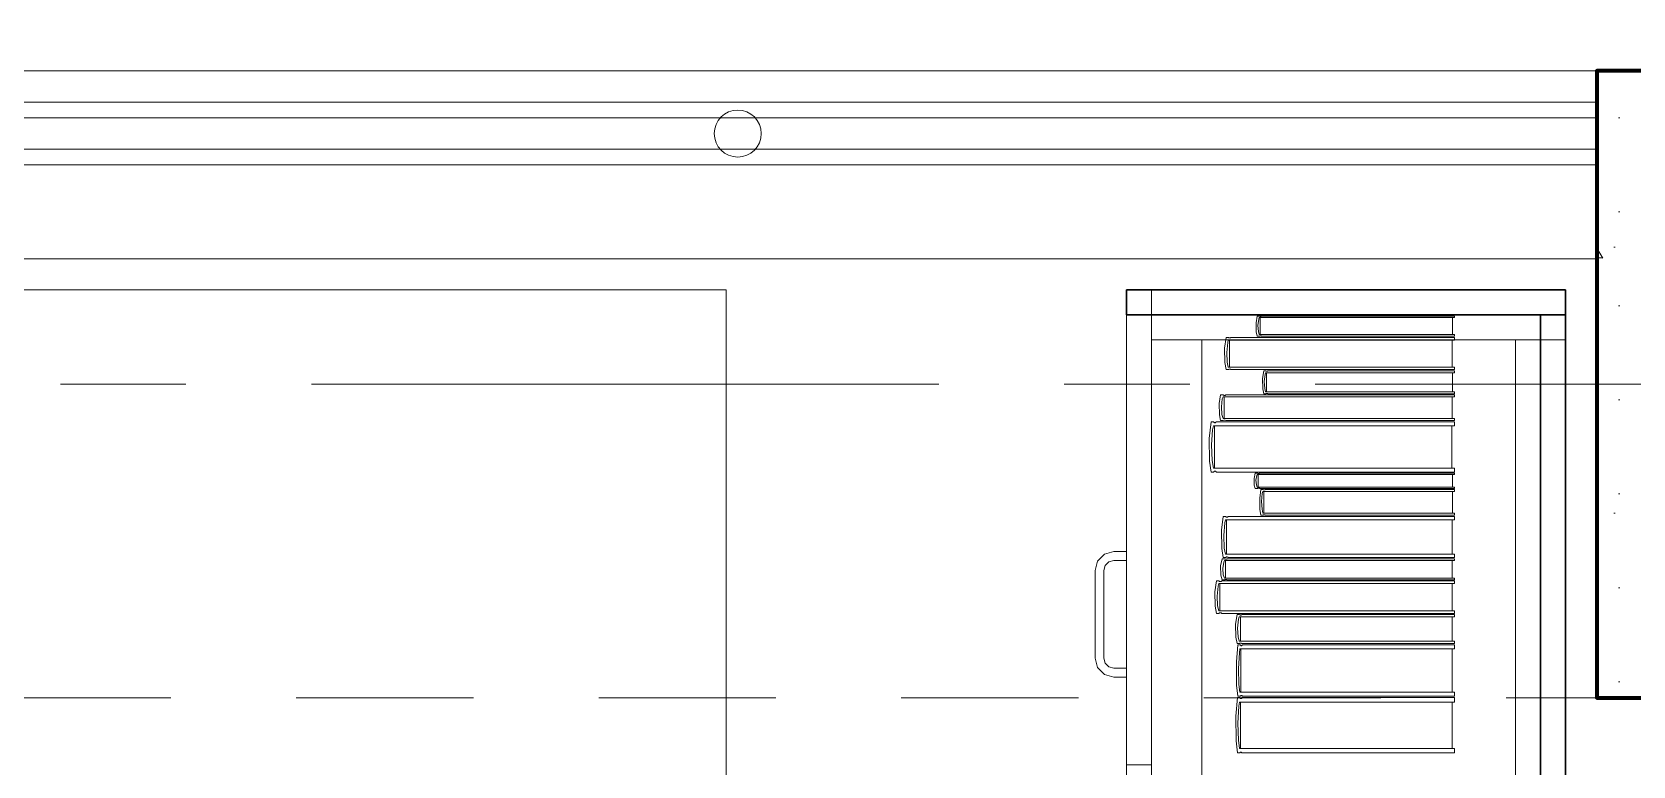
# Model space of a CAD drawing. Header units: inches. Extents: x -19 to 5698, y -728 to 92.
# Drawn here: x 227.423 to 228.699, y 39.345 to 39.931 of the extents above; entities that cross this region are included whole.
import ezdxf

# ---------------------------------------------------------------- set-up
doc = ezdxf.new("R2010")
doc.units = ezdxf.units.IN
doc.header["$MEASUREMENT"] = 0
doc.set_wipeout_variables(frame=1)
for name, pattern in [('Hidden Line', [0.195611, 0.141111, -0.0545]), ('Punto & Raya', [0.65, 0.5, -0.075, 0, -0.075]), ('Rayas', [0.282222, 0.141111, -0.141111]), ('Wipeout_Contour', [1, 0, -1])]:
    doc.linetypes.add(name, pattern=pattern)
for name, color, linetype in [('02 _ ARQ _ ALB _ Ejes Generales', 251, 'Continuous'), ('02 _ ARQ _ ZON _ Espacio.3D', 7, 'Continuous'), ('08 _ STR _ EXT _ 06 Columnas', 7, 'Continuous'), ('08 _ STR _ EXT _ 07 Losa Aligerada', 7, 'Continuous'), ('08 _ STR _ EXT _ 09 Vigas', 251, 'Continuous'), ('Estructura - 04 MURO', 7, 'Continuous'), ('Interior - Escaleras & Barandillas', 7, 'Continuous'), ('Interior - Mobiliario', 7, 'Continuous')]:
    doc.layers.add(name, color=color, linetype=linetype)

msp = doc.modelspace()

# ---------------------------------------------------------------- linework, layer by layer
at = {"layer": '02 _ ARQ _ ZON _ Espacio.3D', "color": 254, "linetype": 'Continuous', "lineweight": 0, "flags": 128}
msp.add_lwpolyline([(229.57, 39), (229.07, 39), (229.07, 39.4), (228.67, 39.4), (228.67, 39.7505), (225.9306, 39.7505), (225.9306, 39.4), (225.7006, 39.4), (222.57, 39.4), (222.57, 39), (222.07, 39), (222.07, 39.4), (220.8488, 39.4004), (220.8493, 39.7505), (215.97, 39.7505), (215.97, 39.4), (215.57, 39.4), (215.57, 39), (215.07, 39), (215.07, 39.7505), (208.57, 39.7505), (208.57, 39), (205.07, 39)], dxfattribs=at)
at = {"layer": '08 _ STR _ EXT _ 07 Losa Aligerada', "color": 7, "linetype": 'Rayas', "lineweight": 18, "flags": 128}
msp.add_lwpolyline([(193.22, 11.97, 1.049431), (198.7937, 6.3), (209.6003, 6.3), (209.6003, 6.2005), (214.7981, 6.2005), (214.7981, 7.2), (222.07, 7.2), (222.07, 5.6637), (223.2699, 5.6637), (223.2699, 4.2), (228.3699, 4.2), (228.3699, 5.6637), (229.57, 5.6637), (229.57, 7.2), (236.57, 7.2), (236.57, 14.9999), (236.57, 15.1499), (236.57, 15.1499), (236.57, 15.7999), (236.57, 15.7999), (236.57, 18.1001), (236.57, 20.35), (234.07, 20.35), (231.67, 20.35), (231.67, 22.35), (231.67, 22.6), (231.67, 24.5), (231.67, 24.75), (231.67, 26.75), (236.57, 26.75), (236.57, 29.7), (236.57, 35.2005), (236.57, 39.9), (228.67, 39.9), (223.5529, 39.9), (223.5529, 40.9), (218.9324, 40.9), (218.9324, 39.9), (208.37, 39.9), (208.37, 41.4352), (207.42, 41.4352), (207.42, 42.9), (202.22, 42.9), (202.22, 41.4352), (201.2699, 41.4352), (201.2699, 39.9), (196.2701, 39.9), (196.2701, 41.1), (192.8701, 41.1), (192.8701, 37.7), (194.07, 37.7), (194.07, 33.9), (193.17, 33.9), (193.17, 21.2663), (193.22, 21.2663)], format="xyb", close=True, dxfattribs=at)
at = {"layer": '08 _ STR _ EXT _ 07 Losa Aligerada', "color": 7, "linetype": 'Continuous', "lineweight": 18, "flags": 128}
msp.add_lwpolyline([(236.57, 26.75), (236.57, 39.9), (228.67, 39.9), (226.1798, 39.9), (226.1798, 40.9), (221.5593, 40.9), (221.5593, 39.9), (208.37, 39.9), (208.37, 42.6544), (207.42, 42.6544)], dxfattribs=at)
at = {"layer": 'Interior - Mobiliario', "color": 175, "linetype": 'Continuous', "lineweight": 13}
for p, q in [((228.315, 38.2455), (228.315, 39.7055)), ((228.315, 39.7055), (228.625, 39.7055)), ((228.625, 39.7055), (228.625, 38.2455)), ((228.315, 38.2655), (228.315, 39.6855)), ((228.315, 39.6855), (228.355, 39.6855)), ((228.355, 39.6855), (228.605, 39.6855)), ((228.355, 39.6855), (228.355, 38.2655)), ((228.3732, 39.6788), (228.3744, 39.6874)), ((228.3744, 39.6874), (228.3764, 39.6874)), ((228.3764, 39.6874), (228.3765, 39.6872)), ((228.3765, 39.6872), (228.3767, 39.6871)), ((228.3767, 39.6871), (228.377, 39.687)), ((228.377, 39.687), (228.3773, 39.687)), ((228.3773, 39.687), (228.3775, 39.687)), ((228.3775, 39.687), (228.3778, 39.687)), ((228.3778, 39.687), (228.378, 39.6871)), ((228.378, 39.6871), (228.3783, 39.6873)), ((228.3783, 39.6873), (228.3784, 39.6874)), ((228.3784, 39.6874), (228.5564, 39.6874)), ((228.3993, 39.6884), (228.3984, 39.6919)), ((228.401, 39.6884), (228.3993, 39.6884)), ((228.3998, 39.697), (228.4002, 39.6921)), ((228.4002, 39.6921), (228.4009, 39.6897)), ((228.4009, 39.6897), (228.5564, 39.6897)), ((228.4011, 39.6884), (228.401, 39.6884)), ((228.4013, 39.6885), (228.4011, 39.6884)), ((228.4015, 39.6886), (228.4013, 39.6885)), ((228.4017, 39.6886), (228.4015, 39.6886)), ((228.402, 39.6887), (228.4017, 39.6886)), ((228.4022, 39.6886), (228.402, 39.6887)), ((228.4024, 39.6886), (228.4022, 39.6886)), ((228.4026, 39.6885), (228.4024, 39.6886)), ((228.4028, 39.6884), (228.4026, 39.6885)), ((228.5564, 39.6884), (228.4028, 39.6884)), ((228.5564, 39.6897), (228.5564, 39.6884)), ((228.5564, 39.6874), (228.5564, 39.6853)), ((228.605, 38.2655), (228.605, 39.6855)), ((228.3734, 39.6674), (228.3732, 39.6788)), ((228.3757, 39.6834), (228.3749, 39.6755)), ((228.3749, 39.6755), (228.3754, 39.6676)), ((228.3762, 39.6853), (228.3757, 39.6834)), ((228.5564, 39.6853), (228.3762, 39.6853)), ((228.3771, 39.6638), (228.3771, 39.6853)), ((228.5545, 39.6853), (228.5545, 39.6638)), ((228.3744, 39.6617), (228.3734, 39.6674)), ((228.3764, 39.6617), (228.3744, 39.6617)), ((228.3754, 39.6676), (228.3762, 39.6638)), ((228.3762, 39.6638), (228.5564, 39.6638)), ((228.3765, 39.6618), (228.3764, 39.6617)), ((228.3767, 39.662), (228.3765, 39.6618)), ((228.3769, 39.6621), (228.3767, 39.662)), ((228.3772, 39.6622), (228.3769, 39.6621)), ((228.3775, 39.6622), (228.3772, 39.6622)), ((228.3777, 39.6621), (228.3775, 39.6622)), ((228.378, 39.662), (228.3777, 39.6621)), ((228.3782, 39.6619), (228.378, 39.662)), ((228.3784, 39.6617), (228.3782, 39.6619)), ((228.5564, 39.6617), (228.3784, 39.6617)), ((228.4034, 39.6547), (228.4044, 39.6607)), ((228.4044, 39.6607), (228.4061, 39.6607)), ((228.4061, 39.6607), (228.4062, 39.6606)), ((228.4062, 39.6606), (228.4064, 39.6605)), ((228.4064, 39.6605), (228.4066, 39.6605)), ((228.4066, 39.6605), (228.4068, 39.6604)), ((228.4068, 39.6604), (228.407, 39.6604)), ((228.407, 39.6604), (228.4073, 39.6605)), ((228.4073, 39.6605), (228.4075, 39.6605)), ((228.4075, 39.6605), (228.4077, 39.6607)), ((228.4077, 39.6607), (228.4077, 39.6607)), ((228.4077, 39.6607), (228.5564, 39.6607)), ((228.5564, 39.6638), (228.5564, 39.6617)), ((228.5564, 39.6607), (228.5564, 39.6593)), ((228.4036, 39.6465), (228.4034, 39.6547)), ((228.4055, 39.6579), (228.4048, 39.6523)), ((228.4048, 39.6523), (228.4052, 39.6467)), ((228.4059, 39.6593), (228.4055, 39.6579)), ((228.5564, 39.6593), (228.4059, 39.6593)), ((228.4067, 39.644), (228.4067, 39.6593)), ((228.5548, 39.6593), (228.5548, 39.644)), ((228.3689, 39.6347), (228.3701, 39.6415)), ((228.3691, 39.6256), (228.3689, 39.6347)), ((228.3701, 39.6415), (228.3721, 39.6415)), ((228.3714, 39.6383), (228.3707, 39.6321)), ((228.372, 39.6399), (228.3714, 39.6383)), ((228.5564, 39.6399), (228.372, 39.6399)), ((228.3721, 39.6415), (228.3723, 39.6414)), ((228.3723, 39.6414), (228.3725, 39.6413)), ((228.3725, 39.6413), (228.3728, 39.6412)), ((228.3728, 39.6412), (228.3731, 39.6412)), ((228.3729, 39.6227), (228.3729, 39.6399)), ((228.3731, 39.6412), (228.3733, 39.6412)), ((228.3733, 39.6412), (228.3736, 39.6412)), ((228.3736, 39.6412), (228.3739, 39.6413)), ((228.3739, 39.6413), (228.3741, 39.6415)), ((228.3741, 39.6415), (228.3742, 39.6415)), ((228.3742, 39.6415), (228.5564, 39.6415)), ((228.4044, 39.6425), (228.4036, 39.6465)), ((228.4061, 39.6425), (228.4044, 39.6425)), ((228.4052, 39.6467), (228.4059, 39.644)), ((228.4059, 39.644), (228.5564, 39.644)), ((228.4063, 39.6427), (228.4061, 39.6426)), ((228.4061, 39.6426), (228.4061, 39.6425)), ((228.4065, 39.6428), (228.4063, 39.6427)), ((228.4068, 39.6428), (228.4065, 39.6428)), ((228.407, 39.6428), (228.4068, 39.6428)), ((228.4072, 39.6428), (228.407, 39.6428)), ((228.4074, 39.6427), (228.4072, 39.6428)), ((228.4076, 39.6426), (228.4074, 39.6427)), ((228.4077, 39.6425), (228.4076, 39.6426)), ((228.5564, 39.6425), (228.4077, 39.6425)), ((228.5545, 39.6399), (228.5545, 39.6227)), ((228.5564, 39.644), (228.5564, 39.6425)), ((228.5564, 39.6415), (228.5564, 39.6399)), ((228.3701, 39.6211), (228.3691, 39.6256)), ((228.3707, 39.6321), (228.3711, 39.6258)), ((228.3711, 39.6258), (228.372, 39.6227)), ((228.372, 39.6227), (228.5564, 39.6227)), ((228.5564, 39.6227), (228.5564, 39.6211)), ((228.361, 39.6067), (228.3624, 39.6201)), ((228.3624, 39.6201), (228.3645, 39.6201)), ((228.3637, 39.6138), (228.3629, 39.6016)), ((228.3643, 39.6169), (228.3637, 39.6138)), ((228.5564, 39.6169), (228.3643, 39.6169)), ((228.3645, 39.6201), (228.3646, 39.6199)), ((228.3646, 39.6199), (228.3649, 39.6196)), ((228.3649, 39.6196), (228.3651, 39.6195)), ((228.3651, 39.6195), (228.3654, 39.6194)), ((228.3653, 39.5832), (228.3653, 39.6169)), ((228.3654, 39.6194), (228.3657, 39.6194)), ((228.3657, 39.6194), (228.366, 39.6195)), ((228.366, 39.6195), (228.3663, 39.6197)), ((228.3663, 39.6197), (228.3665, 39.6199)), ((228.3665, 39.6199), (228.3666, 39.6201)), ((228.3666, 39.6201), (228.5564, 39.6201)), ((228.3721, 39.6211), (228.3701, 39.6211)), ((228.3722, 39.6212), (228.3721, 39.6211)), ((228.3725, 39.6213), (228.3722, 39.6212)), ((228.3727, 39.6214), (228.3725, 39.6213)), ((228.373, 39.6214), (228.3727, 39.6214)), ((228.3733, 39.6214), (228.373, 39.6214)), ((228.3736, 39.6214), (228.3733, 39.6214)), ((228.3738, 39.6213), (228.3736, 39.6214)), ((228.3741, 39.6212), (228.3738, 39.6213)), ((228.3742, 39.6211), (228.3741, 39.6212)), ((228.5564, 39.6211), (228.3742, 39.6211)), ((228.5544, 39.6169), (228.5544, 39.5832)), ((228.5564, 39.6201), (228.5564, 39.6169)), ((228.3613, 39.5888), (228.361, 39.6067)), ((228.3629, 39.6016), (228.3634, 39.5892)), ((228.3624, 39.58), (228.3613, 39.5888)), ((228.3634, 39.5892), (228.3643, 39.5832)), ((228.3645, 39.58), (228.3624, 39.58)), ((228.3643, 39.5832), (228.5564, 39.5832)), ((228.3646, 39.5802), (228.3645, 39.58)), ((228.3648, 39.5804), (228.3646, 39.5802)), ((228.3651, 39.5806), (228.3648, 39.5804)), ((228.3654, 39.5807), (228.3651, 39.5806)), ((228.3656, 39.5807), (228.3654, 39.5807)), ((228.3659, 39.5806), (228.3656, 39.5807)), ((228.3662, 39.5805), (228.3659, 39.5806)), ((228.3664, 39.5802), (228.3662, 39.5805)), ((228.3666, 39.58), (228.3664, 39.5802)), ((228.5564, 39.58), (228.3666, 39.58)), ((228.3967, 39.575), (228.3977, 39.579)), ((228.3969, 39.5696), (228.3967, 39.575)), ((228.3977, 39.579), (228.3995, 39.579)), ((228.3988, 39.5772), (228.3982, 39.5735)), ((228.3982, 39.5735), (228.3986, 39.5698)), ((228.3993, 39.5781), (228.3988, 39.5772)), ((228.5564, 39.5781), (228.3993, 39.5781)), ((228.3995, 39.579), (228.3996, 39.579)), ((228.3996, 39.579), (228.3998, 39.5789)), ((228.3998, 39.5789), (228.4, 39.5789)), ((228.4, 39.5789), (228.4002, 39.5788)), ((228.4001, 39.568), (228.4001, 39.5781)), ((228.4002, 39.5788), (228.4005, 39.5788)), ((228.4005, 39.5788), (228.4007, 39.5789)), ((228.4007, 39.5789), (228.4009, 39.5789)), ((228.4009, 39.5789), (228.4011, 39.579)), ((228.4011, 39.579), (228.4012, 39.579)), ((228.4012, 39.579), (228.5564, 39.579)), ((228.5548, 39.5781), (228.5548, 39.568)), ((228.5564, 39.5832), (228.5564, 39.58)), ((228.5564, 39.579), (228.5564, 39.5781)), ((228.3977, 39.567), (228.3969, 39.5696)), ((228.3995, 39.567), (228.3977, 39.567)), ((228.3986, 39.5698), (228.3993, 39.568)), ((228.3993, 39.568), (228.5564, 39.568)), ((228.3997, 39.5671), (228.3995, 39.567)), ((228.3995, 39.567), (228.3995, 39.567)), ((228.4, 39.5672), (228.3997, 39.5671)), ((228.4002, 39.5672), (228.4, 39.5672)), ((228.4004, 39.5672), (228.4002, 39.5672)), ((228.4007, 39.5672), (228.4004, 39.5672)), ((228.4009, 39.5671), (228.4007, 39.5672)), ((228.4011, 39.5671), (228.4009, 39.5671)), ((228.4012, 39.567), (228.4011, 39.5671)), ((228.5564, 39.567), (228.4012, 39.567)), ((228.4012, 39.5592), (228.4022, 39.566)), ((228.4014, 39.5501), (228.4012, 39.5592)), ((228.4022, 39.566), (228.4039, 39.566)), ((228.4033, 39.5628), (228.4027, 39.5566)), ((228.4038, 39.5644), (228.4033, 39.5628)), ((228.5564, 39.5644), (228.4038, 39.5644)), ((228.4039, 39.566), (228.404, 39.5659)), ((228.404, 39.5659), (228.4042, 39.5658)), ((228.4042, 39.5658), (228.4045, 39.5657)), ((228.4045, 39.5657), (228.4047, 39.5657)), ((228.4046, 39.5472), (228.4046, 39.5644)), ((228.4047, 39.5657), (228.4049, 39.5657)), ((228.4049, 39.5657), (228.4051, 39.5657)), ((228.4051, 39.5657), (228.4053, 39.5658)), ((228.4053, 39.5658), (228.4055, 39.5659)), ((228.4055, 39.5659), (228.4056, 39.566)), ((228.4056, 39.566), (228.5564, 39.566)), ((228.5548, 39.5644), (228.5548, 39.5472)), ((228.5564, 39.568), (228.5564, 39.567)), ((228.5564, 39.566), (228.5564, 39.5644)), ((228.4022, 39.5456), (228.4014, 39.5501)), ((228.4039, 39.5456), (228.4022, 39.5456)), ((228.4027, 39.5566), (228.4031, 39.5503)), ((228.4031, 39.5503), (228.4038, 39.5472)), ((228.4038, 39.5472), (228.5564, 39.5472)), ((228.404, 39.5457), (228.4039, 39.5456)), ((228.4042, 39.5458), (228.404, 39.5457)), ((228.4044, 39.5459), (228.4042, 39.5458)), ((228.4046, 39.546), (228.4044, 39.5459)), ((228.4049, 39.546), (228.4046, 39.546)), ((228.4051, 39.5459), (228.4049, 39.546)), ((228.4053, 39.5458), (228.4051, 39.5459)), ((228.4055, 39.5457), (228.4053, 39.5458)), ((228.4056, 39.5456), (228.4055, 39.5457)), ((228.5564, 39.5456), (228.4056, 39.5456)), ((228.5564, 39.5472), (228.5564, 39.5456)), ((228.3708, 39.5337), (228.372, 39.5446)), ((228.371, 39.519), (228.3708, 39.5337)), ((228.372, 39.5446), (228.374, 39.5446)), ((228.3733, 39.5395), (228.3725, 39.5294)), ((228.3739, 39.542), (228.3733, 39.5395)), ((228.5564, 39.542), (228.3739, 39.542)), ((228.374, 39.5446), (228.3742, 39.5444)), ((228.3742, 39.5444), (228.3744, 39.5443)), ((228.3744, 39.5443), (228.3747, 39.5441)), ((228.3747, 39.5441), (228.3749, 39.5441)), ((228.3748, 39.5144), (228.3748, 39.542)), ((228.3749, 39.5441), (228.3752, 39.5441)), ((228.3752, 39.5441), (228.3755, 39.5441)), ((228.3755, 39.5441), (228.3757, 39.5443)), ((228.3757, 39.5443), (228.376, 39.5445)), ((228.376, 39.5445), (228.3761, 39.5446)), ((228.3761, 39.5446), (228.5564, 39.5446)), ((228.5545, 39.542), (228.5545, 39.5144)), ((228.5564, 39.5446), (228.5564, 39.542)), ((228.3725, 39.5294), (228.373, 39.5194)), ((228.27, 39.5015), (228.272, 39.509)), ((228.272, 39.509), (228.2775, 39.5145)), ((228.2775, 39.5145), (228.285, 39.5165)), ((228.281, 39.5084), (228.2781, 39.5055)), ((228.285, 39.5095), (228.281, 39.5084)), ((228.285, 39.5165), (228.295, 39.5165)), ((228.295, 39.5095), (228.285, 39.5095)), ((228.295, 39.5165), (228.295, 39.5095)), ((228.37, 39.5052), (228.3712, 39.5108)), ((228.372, 39.5118), (228.371, 39.519)), ((228.3712, 39.5108), (228.3732, 39.5108)), ((228.3725, 39.5082), (228.3717, 39.5031)), ((228.374, 39.5118), (228.372, 39.5118)), ((228.3731, 39.5095), (228.3725, 39.5082)), ((228.373, 39.5194), (228.3739, 39.5144)), ((228.5564, 39.5095), (228.3731, 39.5095)), ((228.3732, 39.5108), (228.3734, 39.5107)), ((228.3734, 39.5107), (228.3736, 39.5106)), ((228.3736, 39.5106), (228.3739, 39.5106)), ((228.3739, 39.5144), (228.5564, 39.5144)), ((228.3739, 39.5106), (228.3741, 39.5105)), ((228.3741, 39.5119), (228.374, 39.5118)), ((228.374, 39.4954), (228.374, 39.5095)), ((228.3744, 39.5121), (228.3741, 39.5119)), ((228.3741, 39.5105), (228.3744, 39.5105)), ((228.3746, 39.5123), (228.3744, 39.5121)), ((228.3744, 39.5105), (228.3747, 39.5106)), ((228.3749, 39.5124), (228.3746, 39.5123)), ((228.3747, 39.5106), (228.3749, 39.5106)), ((228.3752, 39.5124), (228.3749, 39.5124)), ((228.3749, 39.5106), (228.3752, 39.5108)), ((228.3754, 39.5123), (228.3752, 39.5124)), ((228.3752, 39.5108), (228.3753, 39.5108)), ((228.3753, 39.5108), (228.5564, 39.5108)), ((228.3757, 39.5122), (228.3754, 39.5123)), ((228.3759, 39.512), (228.3757, 39.5122)), ((228.3761, 39.5118), (228.3759, 39.512)), ((228.5564, 39.5118), (228.3761, 39.5118)), ((228.5545, 39.5095), (228.5545, 39.4954)), ((228.5564, 39.5144), (228.5564, 39.5118)), ((228.5564, 39.5108), (228.5564, 39.5095)), ((228.27, 39.4315), (228.27, 39.5015)), ((228.2781, 39.5055), (228.277, 39.5015)), ((228.277, 39.5015), (228.277, 39.4315)), ((228.3702, 39.4977), (228.37, 39.5052)), ((228.3712, 39.4941), (228.3702, 39.4977)), ((228.3732, 39.4941), (228.3712, 39.4941)), ((228.3717, 39.5031), (228.3722, 39.4979)), ((228.3722, 39.4979), (228.3731, 39.4954)), ((228.3731, 39.4954), (228.5564, 39.4954)), ((228.3733, 39.4941), (228.3732, 39.4941)), ((228.3736, 39.4942), (228.3733, 39.4941)), ((228.3738, 39.4943), (228.3736, 39.4942)), ((228.3741, 39.4943), (228.3738, 39.4943)), ((228.3743, 39.4943), (228.3741, 39.4943)), ((228.3746, 39.4943), (228.3743, 39.4943)), ((228.3749, 39.4942), (228.3746, 39.4943)), ((228.3751, 39.4941), (228.3749, 39.4942)), ((228.3753, 39.4941), (228.3751, 39.4941)), ((228.5564, 39.4941), (228.3753, 39.4941)), ((228.5564, 39.4954), (228.5564, 39.4941)), ((228.3654, 39.4845), (228.3667, 39.4931)), ((228.3656, 39.473), (228.3654, 39.4845)), ((228.3667, 39.4931), (228.3687, 39.4931)), ((228.368, 39.489), (228.3672, 39.4811)), ((228.3686, 39.491), (228.368, 39.489)), ((228.5564, 39.491), (228.3686, 39.491)), ((228.3687, 39.4931), (228.3689, 39.4929)), ((228.3689, 39.4929), (228.3691, 39.4928)), ((228.3691, 39.4928), (228.3694, 39.4927)), ((228.3694, 39.4927), (228.3697, 39.4926)), ((228.3695, 39.4694), (228.3695, 39.491)), ((228.3697, 39.4926), (228.3699, 39.4926)), ((228.3699, 39.4926), (228.3702, 39.4927)), ((228.3702, 39.4927), (228.3705, 39.4928)), ((228.3705, 39.4928), (228.3707, 39.493)), ((228.3707, 39.493), (228.3708, 39.4931)), ((228.3708, 39.4931), (228.5564, 39.4931)), ((228.5545, 39.491), (228.5545, 39.4694)), ((228.5564, 39.4931), (228.5564, 39.491)), ((228.3667, 39.4673), (228.3656, 39.473)), ((228.3672, 39.4811), (228.3677, 39.4732)), ((228.3677, 39.4732), (228.3686, 39.4694)), ((228.3686, 39.4694), (228.5564, 39.4694)), ((228.5564, 39.4694), (228.5564, 39.4673)), ((228.3687, 39.4673), (228.3667, 39.4673)), ((228.3688, 39.4674), (228.3687, 39.4673)), ((228.3691, 39.4676), (228.3688, 39.4674)), ((228.3693, 39.4677), (228.3691, 39.4676)), ((228.3696, 39.4677), (228.3693, 39.4677)), ((228.3699, 39.4677), (228.3696, 39.4677)), ((228.3702, 39.4677), (228.3699, 39.4677)), ((228.3704, 39.4676), (228.3702, 39.4677)), ((228.3707, 39.4674), (228.3704, 39.4676)), ((228.3708, 39.4673), (228.3707, 39.4674)), ((228.5564, 39.4673), (228.3708, 39.4673)), ((228.382, 39.4586), (228.3832, 39.4663)), ((228.3822, 39.4483), (228.382, 39.4586)), ((228.3832, 39.4663), (228.385, 39.4663)), ((228.3844, 39.4627), (228.3836, 39.4556)), ((228.3849, 39.4645), (228.3844, 39.4627)), ((228.5564, 39.4645), (228.3849, 39.4645)), ((228.385, 39.4663), (228.3852, 39.4662)), ((228.3852, 39.4662), (228.3854, 39.4661)), ((228.3854, 39.4661), (228.3856, 39.466)), ((228.3856, 39.466), (228.3859, 39.4659)), ((228.3858, 39.4451), (228.3858, 39.4645)), ((228.3859, 39.4659), (228.3862, 39.4659)), ((228.3862, 39.4659), (228.3864, 39.466)), ((228.3864, 39.466), (228.3866, 39.4661)), ((228.3866, 39.4661), (228.3869, 39.4662)), ((228.3869, 39.4662), (228.387, 39.4663)), ((228.387, 39.4663), (228.5564, 39.4663)), ((228.5546, 39.4645), (228.5546, 39.4451)), ((228.5564, 39.4663), (228.5564, 39.4645)), ((228.3832, 39.4432), (228.3822, 39.4483)), ((228.385, 39.4432), (228.3832, 39.4432)), ((228.3836, 39.4556), (228.3841, 39.4485)), ((228.3841, 39.4485), (228.3849, 39.4451)), ((228.3849, 39.4451), (228.5564, 39.4451)), ((228.3851, 39.4433), (228.385, 39.4432)), ((228.3854, 39.4434), (228.3851, 39.4433)), ((228.3856, 39.4435), (228.3854, 39.4434)), ((228.3858, 39.4436), (228.3856, 39.4435)), ((228.3861, 39.4436), (228.3858, 39.4436)), ((228.3863, 39.4436), (228.3861, 39.4436)), ((228.3866, 39.4435), (228.3863, 39.4436)), ((228.3868, 39.4433), (228.3866, 39.4435)), ((228.387, 39.4432), (228.3868, 39.4433)), ((228.5564, 39.4432), (228.387, 39.4432)), ((228.5564, 39.4451), (228.5564, 39.4432)), ((228.272, 39.424), (228.27, 39.4315)), ((228.277, 39.4315), (228.2781, 39.4275)), ((228.3826, 39.4285), (228.3837, 39.4422)), ((228.3837, 39.4422), (228.3856, 39.4422)), ((228.385, 39.4358), (228.3842, 39.4232)), ((228.3855, 39.4389), (228.385, 39.4358)), ((228.5564, 39.4389), (228.3855, 39.4389)), ((228.3856, 39.4422), (228.3858, 39.442)), ((228.3858, 39.442), (228.386, 39.4418)), ((228.386, 39.4418), (228.3862, 39.4416)), ((228.3862, 39.4416), (228.3865, 39.4415)), ((228.3863, 39.4044), (228.3863, 39.4389)), ((228.3865, 39.4415), (228.3867, 39.4415)), ((228.3867, 39.4415), (228.387, 39.4416)), ((228.387, 39.4416), (228.3872, 39.4418)), ((228.3872, 39.4418), (228.3874, 39.4421)), ((228.3874, 39.4421), (228.3875, 39.4422)), ((228.3875, 39.4422), (228.5564, 39.4422)), ((228.5546, 39.4389), (228.5546, 39.4044)), ((228.5564, 39.4422), (228.5564, 39.4389)), ((228.2775, 39.4185), (228.272, 39.424)), ((228.285, 39.4165), (228.2775, 39.4185)), ((228.2781, 39.4275), (228.281, 39.4246)), ((228.281, 39.4246), (228.285, 39.4235)), ((228.285, 39.4235), (228.295, 39.4235)), ((228.295, 39.4235), (228.295, 39.4165)), ((228.3828, 39.4101), (228.3826, 39.4285)), ((228.3842, 39.4232), (228.3847, 39.4105)), ((228.295, 39.4165), (228.285, 39.4165)), ((228.3837, 39.4011), (228.3828, 39.4101)), ((228.3847, 39.4105), (228.3855, 39.4044)), ((228.3822, 39.3853), (228.3834, 39.4001)), ((228.3834, 39.4001), (228.3853, 39.4001)), ((228.3856, 39.4011), (228.3837, 39.4011)), ((228.3846, 39.3932), (228.3839, 39.3796)), ((228.3851, 39.3965), (228.3846, 39.3932)), ((228.5564, 39.3965), (228.3851, 39.3965)), ((228.3853, 39.4001), (228.3854, 39.3998)), ((228.3854, 39.3998), (228.3856, 39.3996)), ((228.3855, 39.4044), (228.5564, 39.4044)), ((228.3857, 39.4012), (228.3856, 39.4011)), ((228.3856, 39.3996), (228.3859, 39.3994)), ((228.3859, 39.4015), (228.3857, 39.4012)), ((228.3862, 39.4016), (228.3859, 39.4015)), ((228.3859, 39.3994), (228.3861, 39.3993)), ((228.386, 39.3594), (228.386, 39.3965)), ((228.3861, 39.3993), (228.3864, 39.3993)), ((228.3864, 39.4017), (228.3862, 39.4016)), ((228.3867, 39.4017), (228.3864, 39.4017)), ((228.3864, 39.3993), (228.3866, 39.3994)), ((228.3866, 39.3994), (228.3869, 39.3996)), ((228.3869, 39.4017), (228.3867, 39.4017)), ((228.3872, 39.4015), (228.3869, 39.4017)), ((228.3869, 39.3996), (228.3871, 39.3999)), ((228.3871, 39.3999), (228.3872, 39.4001)), ((228.3874, 39.4013), (228.3872, 39.4015)), ((228.3872, 39.4001), (228.5564, 39.4001)), ((228.3875, 39.4011), (228.3874, 39.4013)), ((228.5564, 39.4011), (228.3875, 39.4011)), ((228.5546, 39.3965), (228.5546, 39.3594)), ((228.5564, 39.4044), (228.5564, 39.4011)), ((228.5564, 39.4001), (228.5564, 39.3965)), ((228.3824, 39.3656), (228.3822, 39.3853)), ((228.3839, 39.3796), (228.3843, 39.366)), ((228.3834, 39.3559), (228.3824, 39.3656)), ((228.3853, 39.3559), (228.3834, 39.3559)), ((228.3843, 39.366), (228.3851, 39.3594)), ((228.3851, 39.3594), (228.5564, 39.3594)), ((228.3854, 39.356), (228.3853, 39.3559)), ((228.3856, 39.3563), (228.3854, 39.356)), ((228.3858, 39.3565), (228.3856, 39.3563)), ((228.3861, 39.3566), (228.3858, 39.3565)), ((228.3863, 39.3566), (228.3861, 39.3566)), ((228.3866, 39.3565), (228.3863, 39.3566)), ((228.3868, 39.3564), (228.3866, 39.3565)), ((228.387, 39.3561), (228.3868, 39.3564)), ((228.3872, 39.3559), (228.387, 39.3561)), ((228.5564, 39.3559), (228.3872, 39.3559)), ((228.5564, 39.3594), (228.5564, 39.3559)), ((228.295, 39.3465), (228.315, 39.3465))]:
    msp.add_line(p, q, dxfattribs=at)
at = {"layer": 'Interior - Mobiliario', "color": 175, "linetype": 'Continuous', "lineweight": 13, "flags": 128}
msp.add_lwpolyline([(226.676, 39.7255), (226.676, 38.2255), (227.276, 38.2255), (227.276, 39.2255), (227.976, 39.2255), (227.976, 39.7255)], close=True, dxfattribs=at)

# ---------------------------------------------------------------- next in the draw order: wipeouts: each hides what was drawn before it
at = {"color": 254, "linetype": 'Wipeout_Contour', "lineweight": 0, "ltscale": 6603.595193}
msp.add_wipeout([(225.9306, 39.75), (228.67, 39.75), (228.67, 39.9), (225.9306, 39.9)], dxfattribs=at).dxf.layer = 'Estructura - 04 MURO'
at = {"color": 254, "linetype": 'Wipeout_Contour', "lineweight": 0, "ltscale": 6608.852146}
msp.add_wipeout([(228.625, 38.2455), (228.645, 38.2455), (228.645, 39.7055), (228.625, 39.7055)], dxfattribs=at).dxf.layer = 'Interior - Mobiliario'

# ---------------------------------------------------------------- next in the draw order: hatches: boundary and pattern name
at = {"layer": '08 _ STR _ EXT _ 06 Columnas', "linetype": 'Continuous', "lineweight": 9}
h = msp.add_hatch(dxfattribs=at)
h.set_pattern_fill('HORMIGÓN_EN_MASA_0002', style=0, pattern_type=2)
h.set_pattern_definition([(0, (185.00004, 1e-08), (0, 0.3897114), [0.024375, -0.200625]), (0, (185.11254, 0.19486), (0, 0.3897114), [0.024375, -0.200625]), (60, (185.00004, 1e-08), (-0.3375, 0.1948557), [0.024375, -0.200625]), (60, (185.22504, 1e-08), (-0.3375, 0.1948557), [0.024375, -0.200625]), (120, (185.0244, 1e-08), (0.3375, 0.1948557), [0.024375, -0.200625]), (120, (185.2494, 1e-08), (0.3375, 0.1948557), [0.024375, -0.200625]), (0, (185.00004, 0.0375), (0, 0.075), [0, -0.075, 0, -0.1125]), (45, (185.03754, 0.0375), (-0.05303301, 0.05303301), [0, -0.05625, 0, -0.09375])])
h.paths.add_polyline_path([(229.57, 39), (229.57, 39.9), (228.67, 39.9), (228.67, 39.4), (229.07, 39.4), (229.07, 39)])

# ---------------------------------------------------------------- next in the draw order: linework, layer by layer
at = {"layer": '02 _ ARQ _ ALB _ Ejes Generales', "color": 251, "linetype": 'Punto & Raya', "lineweight": 13, "true_color": 0x636466}
msp.add_line((190.8454, 39.65), (239.57, 39.65), dxfattribs=at)
at = {"layer": '08 _ STR _ EXT _ 06 Columnas', "color": 7, "linetype": 'Continuous', "lineweight": 80, "flags": 128}
msp.add_lwpolyline([(229.57, 39), (229.57, 39.9), (228.67, 39.9), (228.67, 39.4), (229.07, 39.4), (229.07, 39)], close=True, dxfattribs=at)
at = {"layer": '08 _ STR _ EXT _ 09 Vigas', "color": 251, "linetype": 'Hidden Line', "lineweight": 13, "true_color": 0x636466}
for p, q in [((194.07, 39.9), (236.57, 39.9)), ((222.57, 39.4), (229.07, 39.4))]:
    msp.add_line(p, q, dxfattribs=at)
at = {"layer": 'Estructura - 04 MURO', "color": 7, "linetype": 'Continuous', "lineweight": 13, "flags": 128}
for points in [[(228.67, 39.9), (225.9306, 39.9)], [(225.9306, 39.75), (228.67, 39.75)]]:
    msp.add_lwpolyline(points, dxfattribs=at)
at = {"layer": 'Interior - Escaleras & Barandillas', "color": 161, "linetype": 'Continuous', "lineweight": 13, "flags": 128}
for points in [[(225.9306, 39.875), (225.9306, 39.825), (228.67, 39.825), (228.67, 39.875)], [(225.9306, 39.8625), (225.9306, 39.8375), (228.67, 39.8375), (228.67, 39.8625)], [(225.9306, 39.8625), (225.9306, 39.8375), (228.67, 39.8375), (228.67, 39.8625)], [(225.9306, 39.8625), (225.9306, 39.8375), (228.67, 39.8375), (228.67, 39.8625)]]:
    msp.add_lwpolyline(points, close=True, dxfattribs=at)
msp.add_lwpolyline([(227.9852, 39.8313, 1), (227.9852, 39.8688, 1)], format="xyb", close=True, dxfattribs=at)
at = {"layer": 'Interior - Mobiliario', "color": 175, "linetype": 'Continuous', "lineweight": 30}
for p, q in [((228.625, 39.7055), (228.645, 39.7055)), ((228.625, 39.7055), (228.625, 38.2455)), ((228.645, 39.7055), (228.645, 38.2455))]:
    msp.add_line(p, q, dxfattribs=at)
at = {"layer": 'Interior - Mobiliario', "color": 175, "linetype": 'Continuous', "lineweight": 13}
for p, q in [((228.625, 38.2455), (228.625, 39.7055)), ((228.625, 39.7055), (228.645, 39.7055)), ((228.645, 39.7055), (228.645, 38.2455)), ((228.605, 39.6855), (228.645, 39.6855)), ((228.645, 39.6855), (228.645, 38.2655))]:
    msp.add_line(p, q, dxfattribs=at)

# ---------------------------------------------------------------- next in the draw order: wipeouts: each hides what was drawn before it
at = {"color": 254, "linetype": 'Wipeout_Contour', "lineweight": 0, "ltscale": 6608.262196}
msp.add_wipeout([(228.295, 39.7055), (228.645, 39.7055), (228.645, 39.7255), (228.295, 39.7255)], dxfattribs=at).dxf.layer = 'Interior - Mobiliario'

# ---------------------------------------------------------------- next in the draw order: linework, layer by layer
at = {"layer": 'Interior - Mobiliario', "color": 175, "linetype": 'Continuous', "lineweight": 30}
for p, q in [((228.295, 39.7255), (228.645, 39.7255)), ((228.295, 39.7255), (228.295, 39.7055)), ((228.645, 39.7255), (228.645, 39.7055)), ((228.295, 39.7055), (228.645, 39.7055))]:
    msp.add_line(p, q, dxfattribs=at)
at = {"layer": 'Interior - Mobiliario', "color": 175, "linetype": 'Continuous', "lineweight": 13}
for p, q in [((228.295, 39.7055), (228.295, 39.7255)), ((228.295, 39.7255), (228.645, 39.7255)), ((228.295, 39.7255), (228.295, 38.2255)), ((228.645, 39.7255), (228.295, 39.7255)), ((228.315, 39.6855), (228.315, 39.7255)), ((228.315, 39.7255), (228.645, 39.7255)), ((228.645, 39.7255), (228.645, 39.7055)), ((228.645, 39.7255), (228.645, 39.6855)), ((228.645, 38.2255), (228.645, 39.7255)), ((228.645, 39.7055), (228.295, 39.7055)), ((228.295, 38.2455), (228.295, 39.7055)), ((228.295, 39.7055), (228.645, 39.7055)), ((228.295, 38.2455), (228.295, 39.7055)), ((228.295, 39.7055), (228.625, 39.7055)), ((228.295, 39.7055), (228.295, 39.3465)), ((228.295, 39.7055), (228.315, 39.7055)), ((228.315, 38.2455), (228.315, 39.7055)), ((228.315, 39.7055), (228.625, 39.7055)), ((228.315, 38.2455), (228.315, 39.7055)), ((228.315, 39.7055), (228.625, 39.7055)), ((228.315, 39.7055), (228.315, 39.3465)), ((228.3983, 39.6991), (228.3993, 39.7045)), ((228.3984, 39.6919), (228.3983, 39.6991)), ((228.3993, 39.7045), (228.401, 39.7045)), ((228.4004, 39.702), (228.3998, 39.697)), ((228.4009, 39.7032), (228.4004, 39.702)), ((228.5564, 39.7032), (228.4009, 39.7032)), ((228.401, 39.7045), (228.4011, 39.7044)), ((228.4011, 39.7044), (228.4013, 39.7043)), ((228.4013, 39.7043), (228.4016, 39.7043)), ((228.4016, 39.7043), (228.4018, 39.7042)), ((228.4017, 39.6897), (228.4017, 39.7032)), ((228.4018, 39.7042), (228.402, 39.7042)), ((228.402, 39.7042), (228.4023, 39.7043)), ((228.4023, 39.7043), (228.4025, 39.7043)), ((228.4025, 39.7043), (228.4027, 39.7044)), ((228.4027, 39.7044), (228.4028, 39.7045)), ((228.4028, 39.7045), (228.5564, 39.7045)), ((228.5548, 39.7032), (228.5548, 39.6897)), ((228.5564, 39.7045), (228.5564, 39.7032)), ((228.625, 39.7055), (228.625, 38.2455)), ((228.625, 39.7055), (228.625, 38.2455)), ((228.625, 39.7055), (228.625, 38.2455)), ((228.645, 39.7055), (228.645, 38.2455))]:
    msp.add_line(p, q, dxfattribs=at)

doc.saveas('drawing.dxf')
